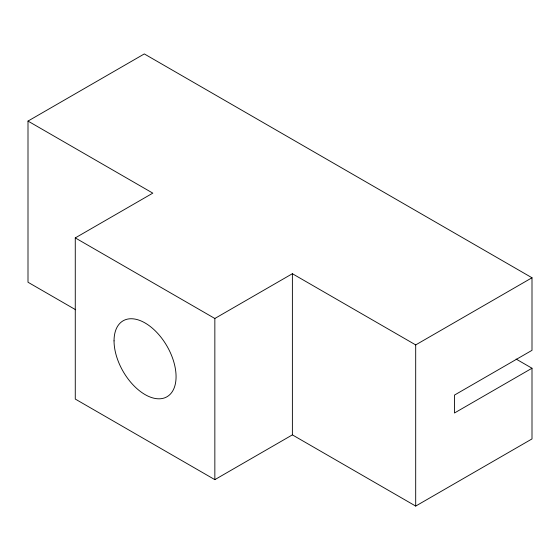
<?xml version="1.0" encoding="UTF-8"?>
<svg xmlns="http://www.w3.org/2000/svg" width="560" height="560" viewBox="0 0 560 560"><rect width="100%" height="100%" fill="white"/><g stroke="black" fill="none" stroke-linecap="round" stroke-linejoin="round"><path stroke-width="0.84" d="M28 121.079L144.305 53.928L532 277.76L532 350.329L454.461 395.094L454.461 413L532 368.235L532 438.921L415.695 506.072L292.383 434.875L214.844 479.647L75.271 399.063L75.271 237.902L152.81 193.137L28 121.079L28 282.24L75.656 309.75M75.271 237.902L214.844 318.486L292.383 273.714L415.695 344.911L532 277.76M516.117 359.065L532 368.235M415.695 344.911L415.695 506.072M292.383 273.714L292.383 434.875M214.844 318.486L214.844 479.647M114.044 340.865A43.862 25.326 60 0 0 160.566 398.741A43.862 25.326 60 0 0 160.566 336.714A43.862 25.326 60 0 0 114.044 340.865"/></g></svg>
